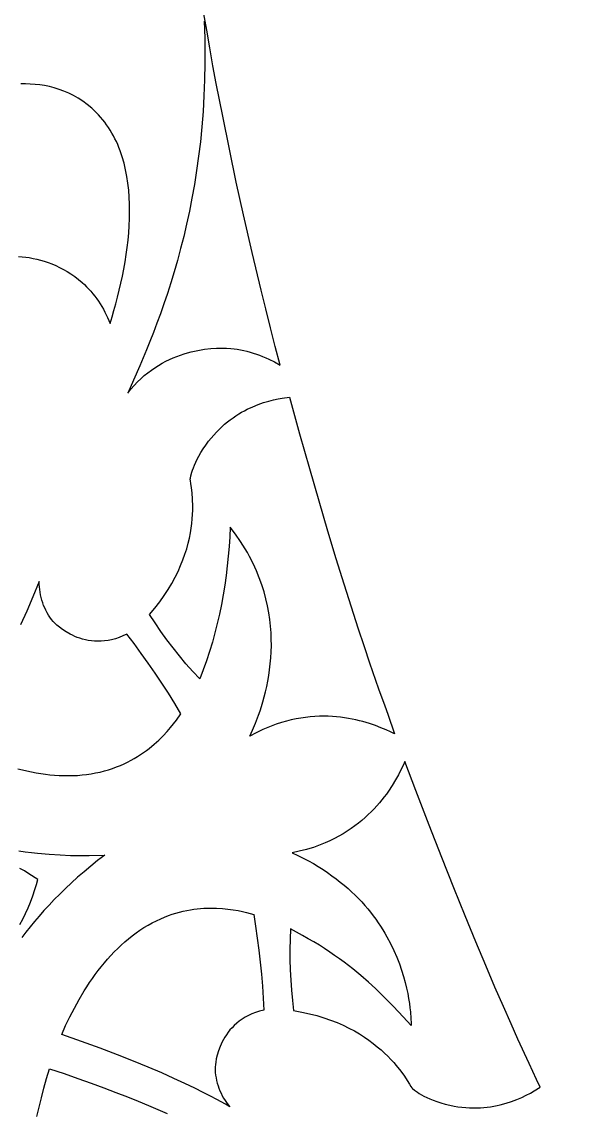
# Model space of a CAD drawing. Extents: x -570 to 570, y -570 to 570.
# Drawn here: x -390.3 to -340.3, y -161.9 to -66.3 of the extents above; entities that cross this region are included whole.
import ezdxf

# ---------------------------------------------------------------- set-up
doc = ezdxf.new("R2010")
doc.units = 0
doc.layers.add('LAYER_1', color=18, linetype='CONTINUOUS')
doc.layers.add('LAYER_2', color=174, linetype='CONTINUOUS')

msp = doc.modelspace()

# ---------------------------------------------------------------- linework, layer by layer
at = {"layer": 'LAYER_1'}
for points in [[(-374.273, -66.202), (-374.242, -66.962), (-374.22, -67.714), (-374.206, -68.458), (-374.2, -69.195), (-374.202, -69.924), (-374.227, -71.359), (-374.282, -72.764), (-374.363, -74.138), (-374.47, -75.481), (-374.601, -76.794), (-374.755, -78.076), (-374.929, -79.327), (-375.123, -80.547), (-375.335, -81.735), (-375.564, -82.893), (-375.807, -84.019), (-376.063, -85.114), (-376.332, -86.177), (-376.61, -87.209), (-376.898, -88.21), (-377.192, -89.178), (-377.493, -90.115), (-377.797, -91.02), (-378.104, -91.893), (-378.412, -92.734), (-378.72, -93.543), (-379.026, -94.32), (-379.328, -95.065), (-379.916, -96.457), (-380.472, -97.72), (-380.983, -98.852), (-380.705, -98.508), (-380.42, -98.185), (-380.127, -97.88), (-379.829, -97.594), (-379.525, -97.327), (-379.217, -97.076), (-378.904, -96.843), (-378.589, -96.626), (-378.271, -96.425), (-377.951, -96.239), (-377.63, -96.069), (-377.308, -95.912), (-376.987, -95.769), (-376.668, -95.64), (-376.35, -95.522), (-376.034, -95.417), (-375.722, -95.324), (-375.414, -95.242), (-375.111, -95.17), (-374.813, -95.108), (-374.236, -95.011), (-373.69, -94.948), (-373.18, -94.914), (-372.713, -94.904), (-372.293, -94.915), (-371.926, -94.941), (-371.641, -94.973), (-371.356, -95.014), (-371.072, -95.064), (-370.789, -95.122), (-370.508, -95.189), (-370.228, -95.263), (-369.95, -95.346), (-369.674, -95.436), (-369.4, -95.533), (-369.129, -95.638), (-368.862, -95.749), (-368.597, -95.868), (-368.079, -96.124), (-367.576, -96.405), (-368.017, -94.765), (-368.443, -93.121), (-368.857, -91.474), (-369.261, -89.824), (-370.045, -86.518), (-370.808, -83.208), (-371.132, -81.772), (-371.445, -80.334), (-372.049, -77.452), (-372.631, -74.566), (-373.206, -71.679), (-373.502, -70.122), (-373.778, -68.561), (-374.044, -66.998), (-374.312, -65.435)], [(-390.569, -86.861), (-390.258, -86.887), (-389.943, -86.924), (-389.623, -86.971), (-389.299, -87.03), (-388.971, -87.101), (-388.641, -87.185), (-388.308, -87.282), (-387.974, -87.394), (-387.639, -87.521), (-387.303, -87.663), (-386.967, -87.822), (-386.632, -87.997), (-386.298, -88.19), (-385.966, -88.402), (-385.636, -88.633), (-385.309, -88.883), (-384.986, -89.154), (-384.785, -89.336), (-384.589, -89.526), (-384.4, -89.723), (-384.217, -89.926), (-384.04, -90.135), (-383.869, -90.35), (-383.705, -90.57), (-383.547, -90.796), (-383.395, -91.026), (-383.251, -91.26), (-383.113, -91.498), (-382.982, -91.74), (-382.859, -91.985), (-382.742, -92.233), (-382.633, -92.483), (-382.53, -92.735), (-382.359, -92.175), (-382.192, -91.602), (-382.03, -91.018), (-381.875, -90.424), (-381.725, -89.82), (-381.584, -89.209), (-381.452, -88.591), (-381.329, -87.966), (-381.217, -87.338), (-381.117, -86.706), (-381.029, -86.071), (-380.955, -85.436), (-380.895, -84.8), (-380.851, -84.165), (-380.823, -83.533), (-380.812, -82.904), (-380.82, -82.279), (-380.846, -81.661), (-380.893, -81.049), (-380.961, -80.444), (-381.05, -79.849), (-381.163, -79.264), (-381.3, -78.691), (-381.461, -78.129), (-381.648, -77.582), (-381.752, -77.313), (-381.862, -77.049), (-381.979, -76.788), (-382.104, -76.532), (-382.235, -76.28), (-382.374, -76.032), (-382.52, -75.788), (-382.673, -75.55), (-382.834, -75.316), (-383.003, -75.087), (-383.18, -74.864), (-383.365, -74.645), (-383.558, -74.432), (-383.759, -74.224), (-383.949, -74.04), (-384.141, -73.864), (-384.533, -73.537), (-384.931, -73.241), (-385.337, -72.977), (-385.748, -72.741), (-386.164, -72.534), (-386.583, -72.353), (-387.005, -72.198), (-387.429, -72.067), (-387.854, -71.959), (-388.279, -71.873), (-388.703, -71.807), (-389.124, -71.76), (-389.543, -71.731), (-389.958, -71.719), (-390.367, -71.722)], [(-390.639, -131.825), (-390.237, -131.926), (-389.834, -132.019), (-389.43, -132.103), (-389.025, -132.179), (-388.62, -132.246), (-388.214, -132.303), (-387.809, -132.351), (-387.404, -132.388), (-386.999, -132.414), (-386.594, -132.43), (-386.191, -132.434), (-385.789, -132.427), (-385.388, -132.407), (-384.988, -132.375), (-384.59, -132.33), (-384.194, -132.272), (-383.801, -132.2), (-383.41, -132.115), (-383.029, -132.018), (-382.661, -131.91), (-382.305, -131.794), (-381.96, -131.668), (-381.626, -131.534), (-381.303, -131.392), (-380.992, -131.243), (-380.691, -131.087), (-380.401, -130.926), (-380.122, -130.759), (-379.853, -130.587), (-379.594, -130.412), (-379.345, -130.233), (-379.106, -130.051), (-378.657, -129.682), (-378.246, -129.308), (-377.87, -128.936), (-377.53, -128.569), (-377.223, -128.214), (-376.948, -127.874), (-376.704, -127.554), (-376.302, -126.997), (-376.847, -126.092), (-377.407, -125.195), (-377.981, -124.307), (-378.569, -123.429), (-379.17, -122.559), (-379.785, -121.698), (-380.411, -120.847), (-381.049, -120.004), (-381.395, -120.166), (-381.734, -120.301), (-382.066, -120.412), (-382.391, -120.499), (-382.708, -120.565), (-383.018, -120.609), (-383.319, -120.634), (-383.613, -120.642), (-383.898, -120.632), (-384.174, -120.607), (-384.441, -120.568), (-384.699, -120.517), (-384.947, -120.454), (-385.186, -120.381), (-385.414, -120.3), (-385.633, -120.211), (-385.84, -120.117), (-386.038, -120.017), (-386.399, -119.81), (-386.714, -119.601), (-386.981, -119.4), (-387.199, -119.218), (-387.364, -119.066), (-387.531, -118.895), (-387.679, -118.716), (-387.817, -118.529), (-387.945, -118.334), (-388.065, -118.132), (-388.174, -117.923), (-388.275, -117.708), (-388.366, -117.489), (-388.447, -117.265), (-388.519, -117.038), (-388.581, -116.807), (-388.633, -116.575), (-388.676, -116.341), (-388.709, -116.107), (-388.733, -115.872), (-388.746, -115.639), (-388.75, -115.407), (-389.303, -116.726), (-389.851, -117.986), (-390.392, -119.187)], [(-390.557, -139.043), (-389.995, -139.122), (-389.446, -139.191), (-388.91, -139.249), (-387.88, -139.339), (-386.908, -139.397), (-385.996, -139.429), (-385.147, -139.44), (-384.363, -139.436), (-382.999, -139.401), (-383.627, -139.888), (-384.232, -140.376), (-384.816, -140.865), (-385.379, -141.355), (-385.921, -141.846), (-386.443, -142.335), (-386.945, -142.824), (-387.427, -143.312), (-387.891, -143.797), (-388.335, -144.28), (-388.762, -144.759), (-389.17, -145.235), (-389.562, -145.706), (-389.936, -146.172), (-390.293, -146.633)], [(-390.458, -145.492), (-390.204, -145.027), (-389.961, -144.545), (-389.731, -144.043), (-389.515, -143.523), (-389.314, -142.983), (-389.129, -142.424), (-389.003, -141.985), (-388.884, -141.543), (-389.658, -141.04), (-390.051, -140.799), (-390.45, -140.569)], [(-388.954, -162.339), (-388.764, -161.531), (-388.559, -160.708), (-388.338, -159.871), (-388.102, -159.02), (-387.849, -158.155), (-386.574, -158.583), (-385.353, -159.007), (-384.187, -159.425), (-383.075, -159.837), (-382.017, -160.24), (-381.012, -160.634), (-380.059, -161.017), (-379.159, -161.388), (-377.514, -162.089)]]:
    msp.add_lwpolyline(points, dxfattribs=at)
for points in [[(-366.774, -99.208), (-365.881, -102.446), (-365.023, -105.48), (-364.203, -108.312), (-363.423, -110.942), (-362.686, -113.372), (-361.994, -115.601), (-361.35, -117.631), (-360.757, -119.461), (-360.217, -121.095), (-359.733, -122.53), (-358.942, -124.814), (-358.405, -126.317), (-358.143, -127.047), (-357.554, -128.771), (-357.897, -128.599), (-358.291, -128.416), (-358.733, -128.227), (-359.221, -128.039), (-359.753, -127.857), (-360.326, -127.686), (-360.628, -127.608), (-360.94, -127.534), (-361.262, -127.466), (-361.592, -127.405), (-361.932, -127.351), (-362.28, -127.305), (-362.637, -127.268), (-363.002, -127.241), (-363.375, -127.223), (-363.755, -127.217), (-364.143, -127.222), (-364.539, -127.24), (-364.941, -127.271), (-365.35, -127.316), (-365.766, -127.375), (-366.187, -127.45), (-366.615, -127.54), (-367.048, -127.648), (-367.487, -127.773), (-367.931, -127.916), (-368.233, -128.024), (-368.531, -128.139), (-368.827, -128.263), (-369.12, -128.394), (-369.697, -128.674), (-370.263, -128.977), (-370.016, -128.444), (-369.755, -127.826), (-369.49, -127.129), (-369.359, -126.752), (-369.23, -126.357), (-369.106, -125.945), (-368.987, -125.516), (-368.875, -125.072), (-368.77, -124.611), (-368.674, -124.137), (-368.589, -123.648), (-368.516, -123.146), (-368.455, -122.631), (-368.409, -122.104), (-368.378, -121.565), (-368.364, -121.016), (-368.368, -120.457), (-368.391, -119.888), (-368.435, -119.31), (-368.5, -118.724), (-368.589, -118.131), (-368.702, -117.531), (-368.841, -116.924), (-369.007, -116.312), (-369.201, -115.695), (-369.425, -115.074), (-369.679, -114.449), (-369.965, -113.822), (-370.285, -113.191), (-370.47, -112.855), (-370.665, -112.524), (-370.868, -112.197), (-371.079, -111.875), (-371.52, -111.244), (-371.982, -110.629), (-372.025, -111.478), (-372.083, -112.328), (-372.155, -113.178), (-372.242, -114.028), (-372.345, -114.877), (-372.463, -115.725), (-372.598, -116.569), (-372.751, -117.411), (-372.921, -118.249), (-373.109, -119.082), (-373.317, -119.91), (-373.544, -120.731), (-373.791, -121.546), (-374.059, -122.353), (-374.348, -123.153), (-374.659, -123.943), (-375.272, -123.287), (-375.867, -122.614), (-376.444, -121.925), (-377.003, -121.221), (-377.545, -120.503), (-378.069, -119.772), (-378.576, -119.03), (-379.065, -118.277), (-378.601, -117.725), (-378.174, -117.176), (-377.784, -116.631), (-377.429, -116.09), (-377.108, -115.555), (-376.819, -115.027), (-376.56, -114.506), (-376.33, -113.993), (-376.128, -113.489), (-375.951, -112.995), (-375.799, -112.512), (-375.67, -112.041), (-375.562, -111.582), (-375.473, -111.136), (-375.403, -110.705), (-375.349, -110.29), (-375.311, -109.89), (-375.286, -109.507), (-375.273, -109.142), (-375.27, -108.796), (-375.29, -108.163), (-375.333, -107.616), (-375.387, -107.161), (-375.439, -106.805), (-375.478, -106.555), (-375.49, -106.419), (-375.477, -106.317), (-375.435, -106.109), (-375.351, -105.803), (-375.29, -105.615), (-375.214, -105.407), (-375.121, -105.178), (-375.01, -104.929), (-374.879, -104.663), (-374.728, -104.379), (-374.553, -104.079), (-374.354, -103.763), (-374.129, -103.434), (-373.877, -103.091), (-373.652, -102.807), (-373.422, -102.537), (-373.188, -102.281), (-372.95, -102.039), (-372.709, -101.809), (-372.466, -101.593), (-372.22, -101.389), (-371.972, -101.197), (-371.723, -101.017), (-371.474, -100.848), (-371.224, -100.69), (-370.974, -100.542), (-370.725, -100.405), (-370.478, -100.277), (-369.987, -100.049), (-369.508, -99.856), (-369.043, -99.694), (-368.596, -99.56), (-368.172, -99.452), (-367.773, -99.365), (-367.405, -99.298)], [(-344.75, -159.769), (-345.07, -159.09), (-345.729, -157.691), (-346.705, -155.563), (-347.306, -154.224), (-347.98, -152.7), (-348.723, -150.99), (-349.534, -149.093), (-350.409, -147.008), (-351.347, -144.735), (-352.345, -142.272), (-353.401, -139.618), (-354.511, -136.772), (-355.675, -133.734), (-356.644, -131.178), (-356.798, -131.531), (-356.983, -131.925), (-357.202, -132.354), (-357.456, -132.812), (-357.747, -133.294), (-358.079, -133.794), (-358.26, -134.049), (-358.453, -134.306), (-358.656, -134.565), (-358.871, -134.824), (-359.097, -135.084), (-359.335, -135.344), (-359.585, -135.601), (-359.848, -135.857), (-360.124, -136.111), (-360.412, -136.361), (-360.714, -136.606), (-361.029, -136.847), (-361.358, -137.083), (-361.701, -137.312), (-362.058, -137.534), (-362.43, -137.748), (-362.817, -137.954), (-363.219, -138.15), (-363.637, -138.337), (-364.07, -138.513), (-364.37, -138.625), (-364.673, -138.728), (-364.979, -138.823), (-365.287, -138.911), (-365.909, -139.067), (-366.536, -139.199), (-366.047, -139.429), (-365.572, -139.665), (-365.113, -139.909), (-364.669, -140.158), (-364.24, -140.414), (-363.826, -140.675), (-363.426, -140.941), (-363.039, -141.212), (-362.667, -141.488), (-362.309, -141.768), (-361.963, -142.052), (-361.631, -142.339), (-361.311, -142.63), (-361.005, -142.924), (-360.71, -143.221), (-360.427, -143.52), (-360.157, -143.821), (-359.898, -144.124), (-359.65, -144.428), (-359.413, -144.734), (-359.187, -145.04), (-358.971, -145.346), (-358.766, -145.653), (-358.571, -145.96), (-358.385, -146.265), (-358.21, -146.571), (-357.885, -147.177), (-357.596, -147.776), (-357.34, -148.366), (-357.115, -148.943), (-356.919, -149.505), (-356.75, -150.049), (-356.606, -150.574), (-356.485, -151.076), (-356.385, -151.553), (-356.304, -152.002), (-356.24, -152.42), (-356.19, -152.806), (-356.153, -153.157), (-356.11, -153.741), (-356.094, -154.152), (-356.089, -154.371), (-356.793, -153.606), (-357.64, -152.696), (-358.122, -152.196), (-358.647, -151.671), (-359.216, -151.125), (-359.832, -150.561), (-360.497, -149.985), (-361.212, -149.398), (-361.589, -149.102), (-361.98, -148.806), (-362.385, -148.508), (-362.804, -148.211), (-363.236, -147.914), (-363.684, -147.618), (-364.146, -147.324), (-364.624, -147.031), (-365.116, -146.741), (-365.625, -146.453), (-366.149, -146.169), (-366.689, -145.889), (-366.722, -146.785), (-366.735, -147.682), (-366.729, -148.58), (-366.703, -149.478), (-366.658, -150.375), (-366.593, -151.27), (-366.509, -152.164), (-366.406, -153.054), (-365.695, -153.18), (-365.014, -153.328), (-364.365, -153.496), (-363.745, -153.682), (-363.155, -153.886), (-362.593, -154.106), (-362.059, -154.339), (-361.553, -154.584), (-361.074, -154.84), (-360.621, -155.105), (-360.193, -155.377), (-359.79, -155.654), (-359.412, -155.936), (-359.057, -156.22), (-358.726, -156.504), (-358.417, -156.787), (-358.13, -157.068), (-357.864, -157.344), (-357.619, -157.615), (-357.394, -157.877), (-357.001, -158.373), (-356.682, -158.819), (-356.43, -159.201), (-356.241, -159.507), (-356.11, -159.722), (-356.032, -159.834), (-355.957, -159.904), (-355.792, -160.037), (-355.533, -160.219), (-355.367, -160.323), (-355.175, -160.435), (-354.958, -160.551), (-354.715, -160.671), (-354.445, -160.792), (-354.148, -160.912), (-353.822, -161.031), (-353.469, -161.145), (-353.086, -161.254), (-352.674, -161.355), (-352.32, -161.429), (-351.971, -161.489), (-351.628, -161.535), (-351.291, -161.568), (-350.96, -161.589), (-350.635, -161.599), (-350.316, -161.598), (-350.003, -161.586), (-349.697, -161.564), (-349.398, -161.533), (-349.105, -161.494), (-348.82, -161.447), (-348.541, -161.392), (-348.269, -161.331), (-347.748, -161.19), (-347.257, -161.03), (-346.797, -160.855), (-346.37, -160.671), (-345.975, -160.481), (-345.615, -160.291), (-345.29, -160.106)], [(-386.775, -155.142), (-386.432, -154.373), (-386.063, -153.603), (-385.669, -152.838), (-385.248, -152.079), (-384.801, -151.332), (-384.567, -150.964), (-384.327, -150.601), (-384.08, -150.242), (-383.826, -149.888), (-383.566, -149.541), (-383.299, -149.199), (-383.025, -148.865), (-382.744, -148.537), (-382.456, -148.217), (-382.161, -147.906), (-381.86, -147.603), (-381.551, -147.31), (-381.236, -147.026), (-380.913, -146.752), (-380.584, -146.489), (-380.248, -146.238), (-379.904, -145.998), (-379.553, -145.77), (-379.196, -145.554), (-378.831, -145.352), (-378.459, -145.164), (-378.08, -144.989), (-377.742, -144.848), (-377.407, -144.72), (-377.076, -144.605), (-376.749, -144.503), (-376.425, -144.412), (-376.106, -144.333), (-375.791, -144.265), (-375.48, -144.208), (-375.174, -144.16), (-374.874, -144.121), (-374.578, -144.092), (-374.287, -144.071), (-373.723, -144.051), (-373.183, -144.059), (-372.668, -144.09), (-372.18, -144.14), (-371.721, -144.204), (-371.293, -144.28), (-370.896, -144.362), (-370.533, -144.447), (-369.916, -144.607), (-369.755, -145.651), (-369.605, -146.696), (-369.468, -147.744), (-369.345, -148.793), (-369.238, -149.844), (-369.148, -150.896), (-369.078, -151.95), (-369.029, -153.004), (-369.399, -153.103), (-369.746, -153.217), (-370.073, -153.346), (-370.379, -153.488), (-370.665, -153.642), (-370.932, -153.807), (-371.18, -153.982), (-371.41, -154.165), (-371.623, -154.356), (-371.819, -154.553), (-372, -154.754), (-372.165, -154.96), (-372.315, -155.168), (-372.452, -155.377), (-372.575, -155.587), (-372.686, -155.796), (-372.785, -156.002), (-372.873, -156.205), (-373.018, -156.596), (-373.126, -156.96), (-373.202, -157.286), (-373.252, -157.566), (-373.282, -157.789), (-373.3, -158.028), (-373.3, -158.26), (-373.287, -158.493), (-373.263, -158.726), (-373.226, -158.959), (-373.178, -159.191), (-373.119, -159.421), (-373.05, -159.649), (-372.97, -159.874), (-372.88, -160.096), (-372.781, -160.313), (-372.672, -160.525), (-372.554, -160.732), (-372.428, -160.932), (-372.294, -161.125), (-372.152, -161.311), (-372.002, -161.488), (-372.379, -161.28), (-373.157, -160.856), (-373.699, -160.571), (-374.345, -160.24), (-375.097, -159.868), (-375.954, -159.457), (-376.918, -159.01), (-377.992, -158.53), (-379.174, -158.021), (-380.468, -157.486), (-381.874, -156.927), (-383.393, -156.348), (-385.026, -155.752)]]:
    msp.add_lwpolyline(points, close=True, dxfattribs=at)
at = {"layer": 'LAYER_2'}
msp.add_lwpolyline([(0, 570, 0.414214), (-570, 0, 0.414214), (0, -570, 0.414214), (570, 0, 0.414214)], format="xyb", close=True, dxfattribs=at)

doc.saveas('drawing.dxf')
